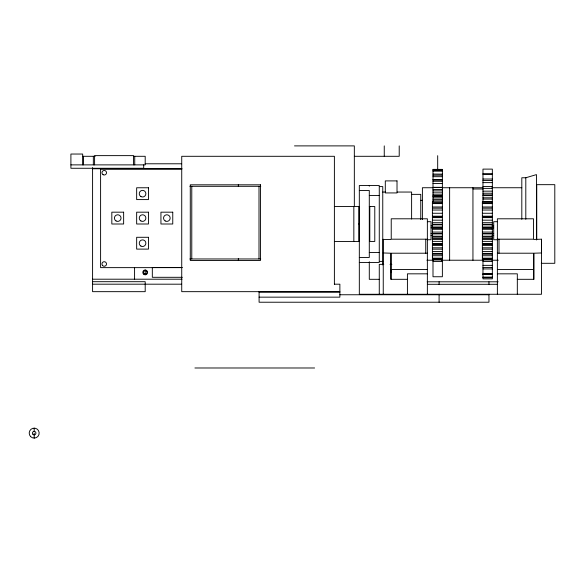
<?xml version="1.0" encoding="UTF-8"?>
<svg xmlns="http://www.w3.org/2000/svg" width="584" height="584" viewBox="0 0 584 584"><rect width="100%" height="100%" fill="white"/><g stroke="black" fill="none" stroke-linecap="round" stroke-linejoin="round"><path stroke-width="0.88" d="M533.513 269.932L533.513 253.208L497.378 253.208M383.221 239.433L390.733 239.433M521.811 219.328L521.811 177.762L525.804 177.762L536.448 174.601L536.448 239.987M294.497 145.891L354.335 145.891L354.335 206.532M82.68 156.3L95.155 156.3M133.415 156.3L145.197 156.3L145.197 164.878L70.905 164.878M354.335 156.3L399.215 156.3L399.215 145.891M145.197 163.783L181.639 163.783M92.586 168.769L182.025 168.769M181.792 169.097L100.601 169.097L100.601 267.633L181.792 267.633M432.999 169.44L442.373 169.44M432.999 170.535L442.373 170.535M432.999 171.17L442.373 171.17M482.968 173.638L492.341 173.638M432.999 174.047L442.373 174.142M482.968 174.514L492.341 174.514M432.999 175.193L442.373 175.193M432.999 176.682L442.373 176.682M482.968 179.025L492.341 179.032M432.999 179.704L442.373 179.704M432.999 179.982L442.373 179.982M482.968 180.441L492.341 180.441M432.999 181.259L442.373 181.259M482.968 182.617L492.341 182.617M432.999 183.507L442.373 183.507M189.88 186.311L260.763 186.311M482.968 186.442L492.341 186.442M379.271 186.588L382.761 186.588L382.761 264.968M432.999 187.325L442.373 187.325M432.999 187.537L442.373 187.537M432.999 187.741L422.4 187.741L422.4 219.613M442.373 187.741L482.895 187.741M491.947 187.741L521.811 187.741M482.968 188.384L492.341 188.384M472.945 188.982L483.326 188.982M432.999 189.508L442.373 189.508M359.321 190.523L369.292 190.523L369.292 257.449L359.321 257.449M432.999 190.895L442.373 190.895M482.968 191.158L492.341 191.158M382.761 192.048L385.462 192.048M397.186 192.048L411.611 192.048L411.611 219.022M432.999 192.844L442.373 192.844M482.968 193.231L492.341 193.231M411.611 194.362L420.757 194.362L420.757 219.613M432.999 194.822L442.373 194.822M482.968 194.888L492.341 194.888M369.292 195.509L379.271 195.509M432.999 195.647L442.373 195.647M482.968 195.633L492.341 195.633M432.999 196.998L442.373 196.998M482.968 197.815L492.341 197.815M432.999 199.056L442.373 199.056M482.968 199.093L492.341 199.093M432.999 200.108L442.373 200.108M420.757 200.334L422.4 200.334M492.341 201.524L482.968 201.524L482.968 169.112L492.341 169.112L492.341 278.86L482.968 278.86L482.968 259.369M442.373 201.757L432.401 201.757L432.401 259.931L442.373 259.931M492.341 201.757L482.369 201.757L482.369 259.931L492.341 259.931M432.401 202.728L442.373 202.728M482.369 202.728L492.341 202.728M432.401 203.597L442.373 203.597M482.369 203.597L492.341 203.597M334.391 206.532L359.321 206.532M369.292 206.532L374.782 206.532L374.782 241.44L369.796 241.44L369.796 206.532M432.401 206.984L442.373 206.984M482.369 206.984L492.341 206.984M432.401 208.181L442.373 208.181M482.369 208.181L492.341 208.181M432.401 210.036L442.373 210.036M482.369 210.036L492.341 210.036M432.401 213.262L442.373 213.262M482.369 213.262L492.341 213.262M432.401 216.189L442.373 216.189M482.369 216.189L492.341 216.189M432.401 216.759L442.373 216.759M482.369 216.759L492.341 216.759M432.401 217.46L442.373 217.46M482.369 217.46L492.341 217.46M432.401 217.635L442.373 217.635M482.369 217.635L492.341 217.635M432.401 220.168L442.373 220.168M482.369 220.168L492.341 220.168M427.364 221.694L431.029 221.694L431.029 239.739L427.364 239.739M497.378 221.694L493.714 221.694L493.714 239.739L497.378 239.739M432.401 222.686L442.373 222.686M482.369 222.686L492.341 222.686M358.824 223.986L359.321 223.986M432.401 224.307L442.373 224.307M482.369 224.307L492.341 224.307M432.401 224.847L442.373 224.847M482.369 224.847L492.341 224.847M431.029 225.877L432.686 225.877M492.056 225.877L493.714 225.877M432.401 227.001L442.373 227.001M482.369 227.001L492.341 227.001M432.401 227.753L442.373 227.753M482.369 227.753L492.341 227.753M431.029 227.826L432.686 227.826M492.056 227.826L493.714 227.826M432.401 228.14L442.373 228.14M482.369 228.14L492.341 228.14M432.401 229.293L442.373 229.293M482.369 229.293L492.341 229.293M432.401 232.067L442.373 232.067M482.369 232.067L492.341 232.067M432.401 233.432L442.373 233.432M482.369 233.432L492.341 233.432M431.029 233.607L442.373 233.549M482.369 233.549L493.714 233.607M432.401 233.907L442.373 233.907M482.369 233.907L492.341 233.907M431.029 235.556L432.686 235.556M492.056 235.556L493.714 235.556M432.401 236.206L442.373 236.206M482.369 236.206L492.341 236.206M432.401 237.148L442.373 237.148M482.369 237.148L492.341 237.148M432.401 238.476L442.373 238.476M482.369 238.476L492.341 238.476M427.364 239.192L391.229 239.192L391.229 218.796L427.364 218.796L427.364 294.27M497.378 239.192L533.513 239.192L533.513 218.796L497.378 218.796L497.378 294.27M517.263 279.313L534.01 279.313L534.01 253.208L541.521 252.967L541.492 239.192L534.01 239.433M432.401 239.425L442.373 239.425M482.369 239.425L492.341 239.425M432.401 241.36L442.373 241.36M482.369 241.36L492.341 241.36M334.391 241.44L359.321 241.44M432.401 243.857L442.373 243.857M482.369 243.857L492.341 243.857M432.401 243.886L442.373 243.886M482.369 243.886L492.341 243.886M432.401 244.441L442.373 244.441M482.369 244.441L492.341 244.441M432.401 245.404L442.373 245.404M482.369 245.404L492.341 245.404M432.401 247.82L442.373 247.82M482.369 247.82L492.341 247.82M432.401 249.164L442.373 249.164M482.369 249.164L492.341 249.164M432.401 251.536L442.373 251.536M482.369 251.536L492.341 251.536M369.292 252.456L379.271 252.456M427.364 253.208L391.229 253.208L391.214 279.313M432.401 253.383L442.373 253.383M482.369 253.383L492.341 253.383M432.401 254.244L442.373 254.244M482.369 254.244L492.341 254.244M432.401 255.741L442.373 255.741M482.369 255.741L492.341 255.741M432.401 258.15L442.373 258.15M482.369 258.15L492.341 258.15M189.88 258.967L260.763 258.967M432.401 258.975L442.373 258.975M482.369 258.975L492.341 258.975M432.401 259.61L442.373 259.61M482.369 259.61L492.341 259.61M426.94 260.223L433.291 260.223M441.46 260.223L482.895 260.223M491.947 260.223L498.283 260.223M379.271 261.384L382.761 261.384M432.999 261.471L442.373 261.471M482.968 261.53L492.341 261.53M359.321 262.435L379.271 262.435L379.271 185.537L359.321 185.537L359.321 294.27L541.492 294.27L541.492 239.192M541.259 263.304L554.8 263.304L554.8 184.668L536.747 184.668L536.747 239.338M383.768 264.355L379.271 264.355L379.271 294.27M390.061 264.355L391.857 264.355M482.968 265.355L492.341 265.355M182.325 267.53L152.322 267.53L152.322 277.305L182.325 277.305M482.968 267.523L492.341 267.523M482.968 268.932L492.341 268.939M427.364 269.523L391.214 269.523L391.229 272.67M497.378 269.523L533.535 269.523L533.535 279.313M482.968 273.458L492.341 273.458M427.364 273.83L407.42 273.83L407.42 294.27M497.378 273.83L517.322 273.83L517.322 294.27M482.968 274.224L492.341 274.224M482.968 274.327L492.341 274.327M482.968 277.115L492.341 277.115M482.968 277.685L492.341 277.685M92.586 279.203L182.025 279.203M379.271 279.313L369.292 279.313L369.292 261.763M407.479 279.313L390.733 279.313L390.733 253.208L383.221 252.967M92.586 281.692L145.197 281.692L145.197 291.664L92.586 291.664L92.586 167.593M427.174 281.802L498.152 281.802M92.586 284.189L181.639 284.189M334.391 284.189L339.873 284.189L339.873 297.154L259.092 297.154M427.364 284.298L497.378 284.298M339.873 291.664L181.733 291.664L181.733 156.3L334.391 156.3L334.391 284.488M259.092 292.168L339.873 292.168M339.851 294.752L488.961 294.752M194.917 367.986L314.601 367.986M525.804 177.762L525.804 219.292M498.999 239.192L498.999 253.208M488.961 281.802L488.961 284.393M488.961 294.241L488.961 302.227L259.092 302.227L259.092 291.664M472.945 187.741L472.945 260.223M449.629 187.741L449.629 260.223M439.095 281.802L439.095 284.474M439.095 294.27L439.095 302.227M437.686 155.68L437.686 169.929M432.999 201.568L432.999 169.382L442.373 169.382L442.373 276.75L432.999 276.75L432.999 259.676M425.743 239.192L425.743 253.208M384.257 145.891L384.257 156.3M383.25 239.192L383.25 294.27M369.292 185.537L369.292 186.208M358.824 206.532L358.824 241.44M353.838 206.532L353.838 241.44M259.004 186.311L259.004 258.967M238.352 184.602L238.352 186.427M238.352 258.508L238.352 260.333M191.778 186.311L191.778 258.967M145.197 270.012L145.197 274.772M143.708 164.878L143.708 168.272L70.905 168.272L70.905 154.037L82.672 154.037L82.672 164.878M134.736 156.3L134.736 164.878M134.576 267.435L134.576 279.203M133.488 164.878L133.488 155.629L94.593 155.629L94.593 164.878M93.345 156.3L93.345 164.878M83.373 156.3L83.373 164.878M34.186 428.138L34.186 431.379M34.186 433.124L34.186 438.109M397.018 180.901L385.301 180.901L385.301 192.932L397.018 192.932L397.018 180.901M260.493 184.814L190.282 184.814L190.282 260.457L260.493 260.457L260.493 184.814M148.467 187.771L136.656 187.771L136.656 199.589L148.467 199.589L148.467 187.771M442.373 196.64L432.999 196.64L442.373 196.677M123.64 212.182L111.821 212.182L111.821 224.001L123.64 224.001L123.64 212.182M148.467 212.182L136.656 212.182L136.656 224.001L148.467 224.001L148.467 212.182M172.755 212.182L160.936 212.182L160.936 224.001L172.755 224.001L172.755 212.182M148.467 237.286L136.656 237.286L136.656 249.105L148.467 249.105L148.467 237.286M30.66 436.649A4.986 4.986 0 0 0 39.004 434.416A4.986 4.986 0 0 0 32.894 428.306A4.986 4.986 0 0 0 30.66 436.649M32.952 434.357A1.745 1.745 0 0 0 35.872 433.576A1.745 1.745 0 0 0 33.733 431.437A1.745 1.745 0 0 0 32.952 434.357M144 274.458A2.38 2.38 0 0 0 147.577 272.392A2.38 2.38 0 0 0 144 270.334A2.38 2.38 0 0 0 144 274.458M143.956 273.626A1.745 1.745 0 0 0 146.876 272.845A1.745 1.745 0 0 0 144.744 270.706A1.745 1.745 0 0 0 143.956 273.626M140.905 196.553A3.314 3.314 0 0 0 145.876 193.676A3.314 3.314 0 0 0 140.905 190.807A3.314 3.314 0 0 0 140.905 196.553M165.192 220.956A3.314 3.314 0 0 0 170.163 218.088A3.314 3.314 0 0 0 165.192 215.219A3.314 3.314 0 0 0 165.192 220.956M103.098 174.711A2.285 2.285 0 0 0 106.522 172.733A2.285 2.285 0 0 0 103.098 170.762A2.285 2.285 0 0 0 103.098 174.711M102.623 265.603A2.285 2.285 0 0 0 106.441 264.581A2.285 2.285 0 0 0 103.645 261.785A2.285 2.285 0 0 0 102.623 265.603M140.905 246.068A3.314 3.314 0 0 0 145.876 243.199A3.314 3.314 0 0 0 140.905 240.323A3.314 3.314 0 0 0 140.905 246.068M140.905 220.956A3.314 3.314 0 0 0 145.876 218.088A3.314 3.314 0 0 0 140.905 215.219A3.314 3.314 0 0 0 140.905 220.956M116.07 220.956A3.314 3.314 0 0 0 121.041 218.088A3.314 3.314 0 0 0 116.07 215.219A3.314 3.314 0 0 0 116.07 220.956"/></g></svg>
